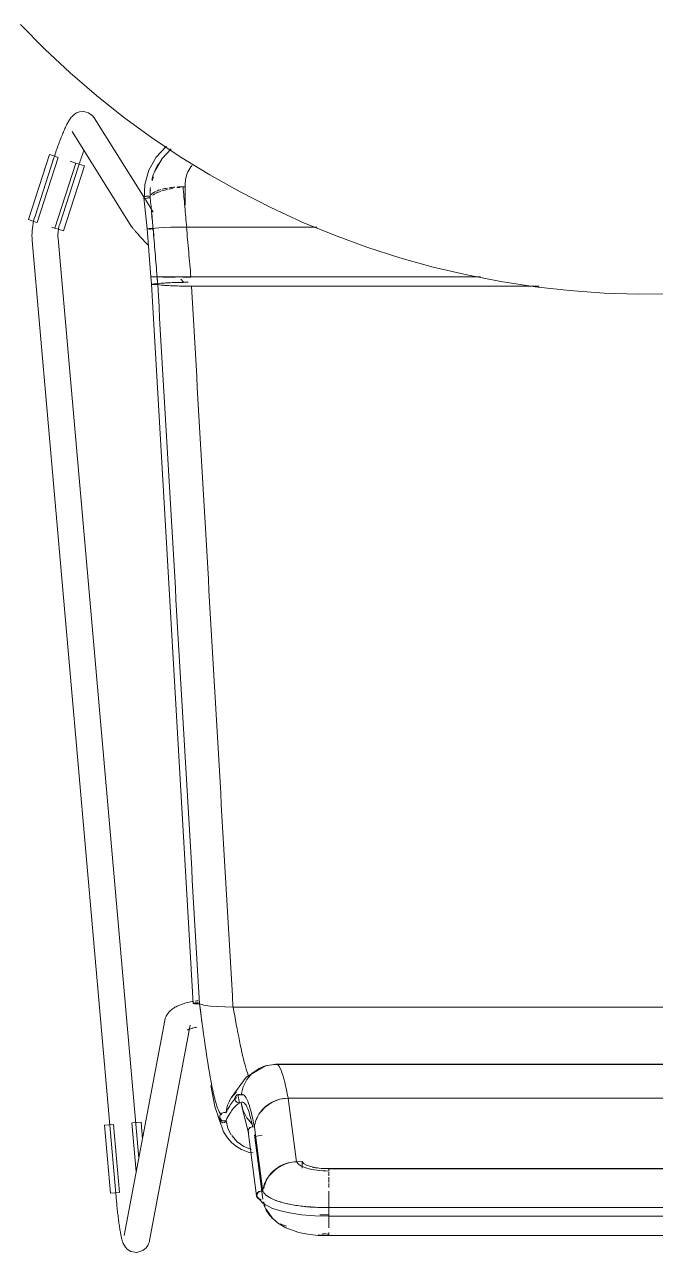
# Model space of a CAD drawing. Header units: millimetres. Extents: x 155927 to 317870, y -36033 to 97293.
# Drawn here: x 180211 to 180503, y 11464 to 12030 of the extents above; entities that cross this region are included whole.
import ezdxf

# ---------------------------------------------------------------- set-up
doc = ezdxf.new("R2010")
doc.units = ezdxf.units.MM
doc.header["$MEASUREMENT"] = 0
doc.layers.add('I-FURN', color=8, linetype='CONTINUOUS', lineweight=9)

msp = doc.modelspace()

# ---------------------------------------------------------------- linework, layer by layer
at = {"layer": 'I-FURN'}
for p, q in [((180209.43, 12030.43), (180220.68, 12019.05)), ((180220.68, 12019.05), (180232.37, 12008.14)), ((180232.37, 12008.14), (180244.5, 11997.7)), ((180244.5, 11997.7), (180257.03, 11987.76)), ((180231.8, 11986.06), (180231.56, 11985.66)), ((180232.04, 11986.45), (180231.8, 11986.06)), ((180232.29, 11986.84), (180232.04, 11986.45)), ((180232.57, 11987.23), (180232.29, 11986.84)), ((180232.88, 11987.63), (180232.57, 11987.23)), ((180233.25, 11988.06), (180232.88, 11987.63)), ((180233.72, 11988.52), (180233.25, 11988.06)), ((180234.35, 11989.04), (180233.72, 11988.52)), ((180235.26, 11989.61), (180234.35, 11989.04)), ((180236.64, 11990.13), (180235.26, 11989.61)), ((180238.61, 11990.3), (180236.64, 11990.13)), ((180240.84, 11989.71), (180238.61, 11990.3)), ((180242.57, 11988.49), (180240.84, 11989.71)), ((180242.57, 11988.49), (180243.47, 11987.37)), ((180266.5, 11950.6), (180243.47, 11987.37)), ((180257.03, 11987.76), (180269.95, 11978.32)), ((180229.22, 11980.82), (180228.98, 11980.24)), ((180229.47, 11981.38), (180229.22, 11980.82)), ((180229.71, 11981.92), (180229.47, 11981.38)), ((180229.94, 11982.45), (180229.71, 11981.92)), ((180230.18, 11982.96), (180229.94, 11982.45)), ((180230.41, 11983.45), (180230.18, 11982.96)), ((180230.64, 11983.93), (180230.41, 11983.45)), ((180230.87, 11984.38), (180230.64, 11983.93)), ((180231.1, 11984.82), (180230.87, 11984.38)), ((180231.33, 11985.25), (180231.1, 11984.82)), ((180231.56, 11985.66), (180231.33, 11985.25)), ((180233.3, 11981), (180260.6, 11937.41)), ((180226.96, 11975.08), (180226.71, 11974.38)), ((180227.22, 11975.77), (180226.96, 11975.08)), ((180227.47, 11976.45), (180227.22, 11975.77)), ((180227.73, 11977.11), (180227.47, 11976.45)), ((180227.98, 11977.77), (180227.73, 11977.11)), ((180228.23, 11978.41), (180227.98, 11977.77)), ((180228.48, 11979.03), (180228.23, 11978.41)), ((180228.73, 11979.64), (180228.48, 11979.03)), ((180228.98, 11980.24), (180228.73, 11979.64)), ((180269.95, 11978.32), (180283.24, 11969.41)), ((180213.1, 11940.39), (180222.78, 11970.4)), ((180217.14, 11939.09), (180226.83, 11969.09)), ((180222.78, 11970.4), (180224.74, 11969.77)), ((180224.74, 11969.77), (180226.71, 11969.13)), ((180224.96, 11969.3), (180224.81, 11968.84)), ((180225.2, 11970.04), (180224.96, 11969.3)), ((180225.45, 11970.78), (180225.2, 11970.04)), ((180225.7, 11971.51), (180225.45, 11970.78)), ((180225.95, 11972.24), (180225.7, 11971.51)), ((180226.2, 11972.96), (180225.95, 11972.24)), ((180226.45, 11973.68), (180226.2, 11972.96)), ((180226.71, 11974.38), (180226.45, 11973.68)), ((180237.72, 11969.55), (180237.49, 11968.88)), ((180237.96, 11970.21), (180237.72, 11969.55)), ((180238.19, 11970.85), (180237.96, 11970.21)), ((180238.43, 11971.49), (180238.19, 11970.85)), ((180238.66, 11972.11), (180238.43, 11971.49)), ((180268.71, 11963.17), (180272.1, 11969.18)), ((180272.1, 11969.18), (180276.85, 11974.33)), ((180274.79, 11968.6), (180279.05, 11973.07)), ((180283.24, 11969.41), (180296.87, 11961.03)), ((180224.81, 11968.84), (180216.1, 11942.03)), ((180234.9, 11966.49), (180225.21, 11936.48)), ((180227.51, 11938.32), (180236.22, 11965.14)), ((180229.25, 11935.18), (180238.94, 11965.18)), ((180234.8, 11966.52), (180232.32, 11967.32)), ((180235.02, 11966.45), (180236.99, 11965.81)), ((180236.33, 11965.46), (180236.22, 11965.14)), ((180236.56, 11966.16), (180236.33, 11965.46)), ((180236.79, 11966.85), (180236.56, 11966.16)), ((180237.02, 11967.53), (180236.79, 11966.85)), ((180236.99, 11965.81), (180238.94, 11965.18)), ((180237.25, 11968.21), (180237.02, 11967.53)), ((180237.49, 11968.88), (180237.25, 11968.21)), ((180271.42, 11962.77), (180274.79, 11968.6)), ((180266.84, 11956.65), (180268.71, 11963.17)), ((180296.87, 11961.03), (180310.83, 11953.21)), ((180266.55, 11949.74), (180266.84, 11956.65)), ((180284.5, 11955.53), (180285.55, 11955.53)), ((180285.49, 11956.77), (180285.49, 11947.02)), ((180310.83, 11953.21), (180325.09, 11945.96)), ((180266.43, 11950.64), (180267.85, 11936.15)), ((180270.77, 11943.78), (180267.11, 11949.64)), ((180215.77, 11940.94), (180215.48, 11939.83)), ((180216.1, 11942.03), (180215.77, 11940.94)), ((180325.09, 11945.96), (180339.62, 11939.27)), ((180215.05, 11939.76), (180213.1, 11940.39)), ((180214.78, 11935.32), (180214.72, 11934.18)), ((180214.88, 11936.46), (180214.78, 11935.32)), ((180215.04, 11937.59), (180214.88, 11936.46)), ((180215.24, 11938.72), (180215.04, 11937.59)), ((180217.02, 11939.13), (180215.05, 11939.76)), ((180215.48, 11939.83), (180215.24, 11938.72)), ((180225.11, 11936.51), (180223.95, 11936.89)), ((180227.3, 11935.81), (180225.33, 11936.44)), ((180226.74, 11934.41), (180226.8, 11935.06)), ((180226.8, 11935.06), (180226.89, 11935.72)), ((180226.89, 11935.72), (180227, 11936.37)), ((180227, 11936.37), (180227.14, 11937.02)), ((180227.14, 11937.02), (180227.31, 11937.66)), ((180229.25, 11935.18), (180227.3, 11935.81)), ((180227.31, 11937.66), (180227.5, 11938.3)), ((180227.5, 11938.3), (180227.51, 11938.32)), ((180260.6, 11937.41), (180260.82, 11937.09)), ((180260.82, 11937.09), (180261, 11936.83)), ((180261, 11936.83), (180261.17, 11936.6)), ((180261.17, 11936.6), (180261.35, 11936.38)), ((180261.35, 11936.38), (180261.53, 11936.16)), ((180261.53, 11936.16), (180261.72, 11935.93)), ((180261.72, 11935.93), (180261.92, 11935.69)), ((180261.92, 11935.69), (180262.13, 11935.43)), ((180262.13, 11935.43), (180262.36, 11935.17)), ((180262.36, 11935.17), (180262.61, 11934.89)), ((180267.92, 11936.17), (180267.85, 11936.15)), ((180267.85, 11936.15), (180267.92, 11936.12)), ((180267.86, 11936.15), (180267.92, 11936.17)), ((180267.86, 11936.15), (180269.68, 11913.94)), ((180267.92, 11936.12), (180267.86, 11936.15)), ((180268.11, 11936.2), (180267.92, 11936.17)), ((180267.92, 11936.12), (180268.1, 11936.1)), ((180268.11, 11936.1), (180267.92, 11936.12)), ((180268.1, 11936.1), (180268.4, 11936.07)), ((180268.41, 11936.22), (180268.11, 11936.2)), ((180268.11, 11936.2), (180268.41, 11936.22)), ((180268.4, 11936.07), (180268.11, 11936.1)), ((180268.4, 11936.07), (180268.78, 11936.06)), ((180268.78, 11936.06), (180268.4, 11936.07)), ((180268.79, 11936.23), (180268.41, 11936.22)), ((180268.41, 11936.22), (180268.79, 11936.23)), ((180268.78, 11936.06), (180269.23, 11936.05)), ((180269.23, 11936.05), (180268.78, 11936.06)), ((180269.24, 11936.24), (180268.79, 11936.23)), ((180268.79, 11936.23), (180269.25, 11936.24)), ((180269.23, 11936.05), (180269.72, 11936.04)), ((180269.72, 11936.04), (180269.23, 11936.05)), ((180269.73, 11936.25), (180269.24, 11936.24)), ((180269.25, 11936.24), (180269.74, 11936.25)), ((180270.23, 11936.25), (180269.73, 11936.25)), ((180269.74, 11936.25), (180270.24, 11936.25)), ((180270.22, 11936.04), (180270.69, 11936.05)), ((180270.69, 11936.05), (180270.22, 11936.04)), ((180270.7, 11936.24), (180270.23, 11936.25)), ((180270.24, 11936.25), (180270.71, 11936.24)), ((180271.59, 11936.43), (180270.7, 11936.24)), ((180270.71, 11936.24), (180271.59, 11936.43)), ((180271.59, 11936.43), (180273.31, 11936.61)), ((180273.33, 11936.61), (180271.59, 11936.43)), ((180273.33, 11936.61), (180275.77, 11936.76)), ((180275.81, 11936.76), (180273.33, 11936.61)), ((180275.8, 11936.76), (180278.84, 11936.87)), ((180278.91, 11936.88), (180275.81, 11936.76)), ((180278.9, 11936.88), (180282.35, 11936.95)), ((180282.34, 11936.95), (180278.91, 11936.88)), ((180286.2, 11936.98), (180282.44, 11936.95)), ((180282.44, 11936.95), (180286.08, 11936.98)), ((180346.32, 11936.98), (180286.2, 11936.98)), ((180286.2, 11936.98), (180346.32, 11936.98)), ((180339.62, 11939.27), (180354.42, 11933.18)), ((180214.72, 11934.18), (180214.7, 11933.04)), ((180214.7, 11933.04), (180214.73, 11931.9)), ((180214.73, 11931.9), (180214.8, 11930.76)), ((180214.8, 11930.76), (180214.81, 11930.71)), ((180214.81, 11930.71), (180253.76, 11487.39)), ((180226.7, 11933.08), (180226.71, 11933.74)), ((180226.72, 11932.42), (180226.7, 11933.08)), ((180226.71, 11933.74), (180226.74, 11934.41)), ((180226.76, 11931.76), (180226.72, 11932.42)), ((180264.06, 11507.26), (180226.76, 11931.76)), ((180262.61, 11934.89), (180262.86, 11934.59)), ((180262.86, 11934.59), (180263.14, 11934.28)), ((180263.14, 11934.28), (180263.42, 11933.96)), ((180263.42, 11933.96), (180263.73, 11933.62)), ((180263.73, 11933.62), (180264.04, 11933.27)), ((180264.04, 11933.27), (180264.37, 11932.91)), ((180264.37, 11932.91), (180264.71, 11932.53)), ((180264.71, 11932.53), (180265.07, 11932.14)), ((180265.07, 11932.14), (180265.44, 11931.74)), ((180265.44, 11931.74), (180265.82, 11931.33)), ((180265.82, 11931.33), (180266.21, 11930.9)), ((180266.21, 11930.9), (180266.61, 11930.47)), ((180266.61, 11930.47), (180267.03, 11930.02)), ((180267.03, 11930.02), (180267.45, 11929.57)), ((180267.45, 11929.57), (180267.88, 11929.11)), ((180354.42, 11933.18), (180369.44, 11927.68)), ((180267.88, 11929.11), (180268.32, 11928.63)), ((180369.44, 11927.68), (180384.67, 11922.79)), ((180384.67, 11922.79), (180400.09, 11918.51)), ((180400.09, 11918.51), (180415.66, 11914.85)), ((180269.68, 11913.94), (180269.75, 11913.95)), ((180269.74, 11913.95), (180269.68, 11913.94)), ((180269.95, 11910.59), (180269.68, 11913.94)), ((180269.75, 11913.94), (180269.68, 11913.94)), ((180269.68, 11913.94), (180269.75, 11913.94)), ((180270.23, 11913.95), (180269.93, 11913.95)), ((180269.94, 11913.95), (180270.23, 11913.95)), ((180270.23, 11913.95), (180270.61, 11913.95)), ((180270.61, 11913.95), (180270.23, 11913.95)), ((180270.62, 11913.94), (180270.23, 11913.94)), ((180270.23, 11913.94), (180270.61, 11913.94)), ((180270.61, 11913.95), (180271.06, 11913.95)), ((180271.06, 11913.95), (180270.61, 11913.95)), ((180270.61, 11913.94), (180271.07, 11913.94)), ((180271.07, 11913.94), (180270.62, 11913.94)), ((180271.06, 11913.95), (180271.55, 11913.95)), ((180271.55, 11913.95), (180271.06, 11913.95)), ((180271.56, 11913.94), (180271.07, 11913.94)), ((180271.07, 11913.94), (180271.56, 11913.94)), ((180271.55, 11913.95), (180272.05, 11913.95)), ((180272.05, 11913.95), (180271.55, 11913.95)), ((180272.06, 11913.94), (180271.56, 11913.94)), ((180271.56, 11913.94), (180272.05, 11913.94)), ((180272.05, 11913.95), (180272.52, 11913.95)), ((180272.52, 11913.95), (180272.05, 11913.95)), ((180272.05, 11913.94), (180272.52, 11913.94)), ((180272.53, 11913.94), (180272.06, 11913.94)), ((180272.52, 11913.95), (180273.41, 11913.97)), ((180273.4, 11913.97), (180272.52, 11913.95)), ((180275.15, 11913.98), (180273.4, 11913.97)), ((180273.41, 11913.97), (180275.15, 11913.98)), ((180275.18, 11913.91), (180273.42, 11913.92)), ((180273.42, 11913.92), (180275.17, 11913.91)), ((180277.65, 11913.99), (180275.15, 11913.98)), ((180275.16, 11913.98), (180277.65, 11913.99)), ((180275.17, 11913.91), (180277.67, 11913.9)), ((180277.67, 11913.9), (180275.18, 11913.91)), ((180280.79, 11914), (180277.65, 11913.99)), ((180277.66, 11913.99), (180280.79, 11914)), ((180280.8, 11913.89), (180277.67, 11913.9)), ((180277.67, 11913.9), (180280.79, 11913.89)), ((180280.79, 11914), (180284.36, 11914.01)), ((180284.36, 11914.01), (180280.79, 11914)), ((180283.45, 11912.86), (180284.92, 11911.33)), ((180288.13, 11913.88), (180284.35, 11913.88)), ((180284.35, 11913.88), (180288.13, 11913.88)), ((180284.36, 11914.01), (180288.14, 11914.01)), ((180288.14, 11914.01), (180284.36, 11914.01)), ((180288.14, 11914.01), (180421.88, 11914.01)), ((180421.88, 11914.01), (180288.14, 11914.01)), ((180415.66, 11914.85), (180431.37, 11911.82)), ((180270.02, 11910.61), (180269.96, 11910.59)), ((180269.96, 11910.59), (180289.24, 11578.68)), ((180269.96, 11910.59), (180270.02, 11910.56)), ((180270.21, 11910.64), (180270.02, 11910.61)), ((180270.02, 11910.56), (180270.21, 11910.53)), ((180270.51, 11910.66), (180270.21, 11910.64)), ((180270.21, 11910.53), (180270.5, 11910.51)), ((180270.5, 11910.51), (180270.88, 11910.49)), ((180270.89, 11910.68), (180270.51, 11910.66)), ((180270.88, 11910.49), (180271.33, 11910.48)), ((180271.34, 11910.69), (180270.89, 11910.68)), ((180271.33, 11910.48), (180271.82, 11910.47)), ((180271.83, 11910.7), (180271.34, 11910.69)), ((180271.82, 11910.47), (180272.32, 11910.48)), ((180272.33, 11910.69), (180271.83, 11910.7)), ((180272.32, 11910.48), (180272.79, 11910.49)), ((180272.8, 11910.69), (180272.33, 11910.69)), ((180272.79, 11910.49), (180273.68, 11910.28)), ((180273.7, 11910.9), (180272.8, 11910.69)), ((180273.68, 11910.28), (180275.43, 11910.08)), ((180275.45, 11911.09), (180273.7, 11910.9)), ((180275.43, 11910.08), (180277.93, 11909.92)), ((180277.95, 11911.25), (180275.45, 11911.09)), ((180277.93, 11909.92), (180281.06, 11909.8)), ((180281.07, 11911.37), (180277.95, 11911.25)), ((180281.06, 11909.8), (180284.62, 11909.72)), ((180284.62, 11911.45), (180281.07, 11911.37)), ((180286.87, 11911.47), (180284.62, 11911.45)), ((180284.62, 11909.72), (180288.41, 11909.69)), ((180288.41, 11909.69), (180448.98, 11909.69)), ((180448.98, 11909.69), (180288.41, 11909.69)), ((180431.37, 11911.82), (180447.19, 11909.41)), ((180447.19, 11909.41), (180463.09, 11907.64)), ((180463.09, 11907.64), (180479.05, 11906.51)), ((180479.05, 11906.51), (180495.04, 11906.02)), ((180495.04, 11906.02), (180511.04, 11906.17)), ((180282.98, 11577.89), (180283.56, 11578.11)), ((180283.56, 11578.11), (180284.16, 11578.32)), ((180284.16, 11578.32), (180284.76, 11578.51)), ((180284.76, 11578.51), (180285.38, 11578.69)), ((180285.38, 11578.69), (180286.01, 11578.87)), ((180286.01, 11578.87), (180286.65, 11579.03)), ((180286.65, 11579.03), (180287.31, 11579.18)), ((180287.31, 11579.18), (180287.97, 11579.32)), ((180287.97, 11579.32), (180288.65, 11579.46)), ((180288.65, 11579.46), (180289.35, 11579.58)), ((180289.24, 11578.68), (180289.3, 11578.73)), ((180289.31, 11578.62), (180289.24, 11578.68)), ((180289.31, 11578.73), (180289.25, 11578.68)), ((180289.25, 11578.68), (180289.32, 11578.62)), ((180289.3, 11578.73), (180289.49, 11578.78)), ((180289.49, 11578.78), (180289.31, 11578.73)), ((180289.51, 11578.57), (180289.31, 11578.62)), ((180289.32, 11578.62), (180289.51, 11578.57)), ((180289.78, 11578.82), (180289.49, 11578.78)), ((180289.49, 11578.78), (180289.78, 11578.82)), ((180289.51, 11578.57), (180289.81, 11578.53)), ((180289.81, 11578.53), (180289.51, 11578.57)), ((180290.16, 11578.86), (180289.78, 11578.82)), ((180289.78, 11578.82), (180290.16, 11578.86)), ((180289.81, 11578.53), (180290.19, 11578.5)), ((180290.19, 11578.5), (180289.81, 11578.53)), ((180290.05, 11579.7), (180290.77, 11579.81)), ((180290.61, 11578.88), (180290.16, 11578.86)), ((180290.16, 11578.86), (180290.61, 11578.88)), ((180290.19, 11578.5), (180290.65, 11578.47)), ((180290.65, 11578.47), (180290.19, 11578.5)), ((180291.1, 11578.89), (180290.61, 11578.88)), ((180290.61, 11578.88), (180291.1, 11578.89)), ((180290.65, 11578.47), (180291.14, 11578.47)), ((180291.14, 11578.47), (180290.65, 11578.47)), ((180290.77, 11579.81), (180291.49, 11579.91)), ((180291.6, 11578.89), (180291.1, 11578.89)), ((180291.1, 11578.89), (180291.6, 11578.89)), ((180291.14, 11578.47), (180291.64, 11578.47)), ((180291.64, 11578.47), (180291.14, 11578.47)), ((180291.64, 11578.47), (180292.11, 11578.49)), ((180292.11, 11578.49), (180291.64, 11578.47)), ((180293.01, 11578.09), (180292.11, 11578.49)), ((180292.11, 11578.49), (180293.01, 11578.09)), ((180294.75, 11577.72), (180293.01, 11578.09)), ((180293.01, 11578.09), (180294.76, 11577.72)), ((180276.31, 11571.82), (180276.67, 11572.71)), ((180276.67, 11572.71), (180277.11, 11573.5)), ((180277.11, 11573.5), (180277.59, 11574.19)), ((180277.59, 11574.19), (180278.1, 11574.79)), ((180278.1, 11574.79), (180278.63, 11575.31)), ((180278.63, 11575.31), (180279.16, 11575.76)), ((180279.16, 11575.76), (180279.69, 11576.16)), ((180279.69, 11576.16), (180280.22, 11576.52)), ((180280.22, 11576.52), (180280.76, 11576.84)), ((180280.76, 11576.84), (180281.3, 11577.13)), ((180281.3, 11577.13), (180281.85, 11577.4)), ((180281.85, 11577.4), (180282.41, 11577.66)), ((180282.41, 11577.66), (180282.98, 11577.89)), ((180297.22, 11577.41), (180294.76, 11577.72)), ((180294.76, 11577.72), (180297.25, 11577.41)), ((180300.31, 11577.17), (180297.25, 11577.41)), ((180297.25, 11577.41), (180300.36, 11577.17)), ((180303.83, 11577.02), (180300.35, 11577.17)), ((180300.36, 11577.17), (180303.89, 11577.02)), ((180307.58, 11576.96), (180303.89, 11577.02)), ((180303.89, 11577.02), (180307.66, 11576.96)), ((180307.66, 11576.96), (180691.06, 11576.96)), ((180691.06, 11576.96), (180307.66, 11576.96)), ((180276.05, 11570.83), (180257.24, 11471.54)), ((180269.03, 11469.3), (180287.84, 11568.6)), ((180276.05, 11570.83), (180276.31, 11571.82)), ((180287.15, 11566.63), (180287.39, 11566.73)), ((180287.39, 11566.73), (180287.65, 11566.83)), ((180287.65, 11566.83), (180287.96, 11566.94)), ((180287.96, 11566.94), (180288.29, 11567.04)), ((180288.29, 11567.04), (180288.66, 11567.15)), ((180288.66, 11567.15), (180289.05, 11567.26)), ((180289.05, 11567.26), (180289.47, 11567.37)), ((180289.47, 11567.37), (180289.92, 11567.47)), ((180289.92, 11567.47), (180290.39, 11567.57)), ((180290.39, 11567.57), (180290.88, 11567.67)), ((180286.62, 11566.37), (180286.65, 11566.38)), ((180286.65, 11566.38), (180286.72, 11566.42)), ((180286.72, 11566.42), (180286.81, 11566.47)), ((180286.81, 11566.47), (180286.96, 11566.55)), ((180286.96, 11566.55), (180287.15, 11566.63)), ((180322.32, 11549.74), (180313.66, 11544.63)), ((180322.47, 11549.81), (180319.29, 11548.44)), ((180319.61, 11548.61), (180323.18, 11549.98)), ((180323.18, 11549.98), (180319.61, 11548.62)), ((180327.51, 11550.61), (180322.47, 11549.81)), ((180326.97, 11550.46), (180323.18, 11549.98)), ((180323.18, 11549.98), (180326.97, 11550.45)), ((180326.97, 11550.46), (180671.75, 11550.46)), ((180671.75, 11550.46), (180326.97, 11550.46)), ((180366.41, 11550.61), (180327.5, 11550.61)), ((180671.21, 11550.61), (180366.41, 11550.61)), ((180313.66, 11544.63), (180306.68, 11535.09)), ((180316.47, 11546.45), (180313.96, 11543.58)), ((180313.97, 11543.57), (180316.47, 11546.44)), ((180319.61, 11548.62), (180316.47, 11546.45)), ((180316.47, 11546.44), (180319.61, 11548.61)), ((180297.35, 11540.76), (180299.25, 11531.1)), ((180312.21, 11540.18), (180311.32, 11536.47)), ((180313.96, 11543.58), (180312.21, 11540.18)), ((180312.21, 11540.18), (180313.97, 11543.57)), ((180306.73, 11535.01), (180305.09, 11531.69)), ((180305.1, 11531.69), (180306.74, 11535.01)), ((180306.68, 11535.09), (180305.79, 11533.34)), ((180309.13, 11537.85), (180306.73, 11535.01)), ((180306.74, 11535.01), (180309.13, 11537.85)), ((180308.54, 11535.2), (180308.47, 11534.71)), ((180308.47, 11534.71), (180308.54, 11534.22)), ((180308.48, 11534.71), (180308.54, 11535.2)), ((180308.54, 11534.22), (180308.48, 11534.71)), ((180308.54, 11535.2), (180308.73, 11535.66)), ((180308.73, 11535.66), (180308.54, 11535.2)), ((180308.73, 11533.76), (180308.54, 11534.22)), ((180308.54, 11534.22), (180308.73, 11533.76)), ((180308.73, 11535.66), (180309.03, 11536.07)), ((180309.02, 11536.07), (180308.73, 11535.66)), ((180309.03, 11533.36), (180308.73, 11533.76)), ((180308.73, 11533.76), (180309.02, 11533.36)), ((180309.41, 11536.38), (180309.02, 11536.07)), ((180309.02, 11533.36), (180309.41, 11533.04)), ((180309.03, 11536.07), (180309.41, 11536.38)), ((180309.41, 11533.05), (180309.03, 11533.36)), ((180309.41, 11536.38), (180309.86, 11536.58)), ((180309.86, 11536.58), (180309.41, 11536.38)), ((180309.86, 11532.84), (180309.41, 11533.05)), ((180309.41, 11533.04), (180309.86, 11532.84)), ((180312.38, 11536.48), (180309.5, 11536.43)), ((180309.8, 11536.57), (180310.64, 11532.68)), ((180310.35, 11536.67), (180309.86, 11536.58)), ((180309.86, 11536.58), (180310.35, 11536.66)), ((180310.35, 11532.76), (180309.86, 11532.84)), ((180309.86, 11532.84), (180310.35, 11532.76)), ((180310.85, 11536.63), (180310.35, 11536.67)), ((180310.35, 11536.66), (180310.85, 11536.63)), ((180310.85, 11532.8), (180310.35, 11532.76)), ((180310.35, 11532.76), (180310.85, 11532.8)), ((180310.85, 11536.63), (180311.32, 11536.46)), ((180311.32, 11536.47), (180310.85, 11536.63)), ((180311.32, 11532.96), (180310.85, 11532.8)), ((180310.85, 11532.8), (180311.32, 11532.96)), ((180311.32, 11532.96), (180312.21, 11529.25)), ((180311.67, 11531.11), (180311.35, 11532.98)), ((180325.69, 11533.06), (180322.57, 11530.99)), ((180329.23, 11534.38), (180325.69, 11533.06)), ((180333, 11534.86), (180329.23, 11534.38)), ((180336.86, 11505.58), (180333, 11534.86)), ((180333, 11534.86), (180665.72, 11534.86)), ((180665.72, 11534.86), (180333, 11534.86)), ((180299.25, 11531.1), (180303.24, 11519.38)), ((180301.54, 11526.78), (180301.73, 11527.24)), ((180301.72, 11527.24), (180301.54, 11526.78)), ((180302.01, 11527.64), (180301.72, 11527.24)), ((180301.73, 11527.24), (180302.01, 11527.64)), ((180302.01, 11527.64), (180302.39, 11527.96)), ((180302.39, 11527.96), (180302.01, 11527.64)), ((180302.39, 11527.96), (180302.84, 11528.17)), ((180302.84, 11528.17), (180302.39, 11527.96)), ((180302.84, 11528.17), (180303.33, 11528.26)), ((180303.33, 11528.26), (180302.84, 11528.17)), ((180303.33, 11528.26), (180303.83, 11528.23)), ((180303.83, 11528.23), (180303.33, 11528.26)), ((180303.83, 11528.23), (180304.31, 11528.08)), ((180304.31, 11528.08), (180303.83, 11528.23)), ((180304.31, 11528.08), (180305.1, 11531.69)), ((180305.09, 11531.69), (180304.31, 11528.08)), ((180314.64, 11519.5), (180311.67, 11531.11)), ((180312.21, 11529.25), (180313.96, 11525.85)), ((180322.57, 11530.99), (180320.09, 11528.25)), ((180248.18, 11522.41), (180250.23, 11522.59)), ((180250.94, 11491), (180248.18, 11522.41)), ((180250.23, 11522.59), (180252.29, 11522.77)), ((180255.18, 11491.37), (180252.42, 11522.78)), ((180260.86, 11523.52), (180262.85, 11500.92)), ((180260.99, 11523.53), (180263.05, 11523.71)), ((180263.05, 11523.71), (180265.09, 11523.89)), ((180265.79, 11516), (180265.09, 11523.89)), ((180301.48, 11526.29), (180301.54, 11526.78)), ((180301.54, 11526.78), (180301.48, 11526.29)), ((180301.56, 11525.81), (180301.48, 11526.29)), ((180301.48, 11526.29), (180301.55, 11525.81)), ((180301.55, 11525.81), (180301.75, 11525.35)), ((180301.75, 11525.36), (180301.56, 11525.81)), ((180302.05, 11524.96), (180301.75, 11525.36)), ((180301.75, 11525.35), (180302.05, 11524.96)), ((180302.44, 11524.65), (180302.05, 11524.96)), ((180302.05, 11524.96), (180302.44, 11524.65)), ((180302.9, 11524.46), (180302.44, 11524.65)), ((180302.44, 11524.65), (180302.89, 11524.46)), ((180302.89, 11524.46), (180303.39, 11524.38)), ((180303.39, 11524.38), (180302.9, 11524.46)), ((180303.89, 11524.43), (180303.39, 11524.38)), ((180303.39, 11524.38), (180303.89, 11524.42)), ((180304.36, 11524.59), (180303.89, 11524.43)), ((180303.89, 11524.42), (180304.36, 11524.59)), ((180304.36, 11524.59), (180305.26, 11520.96)), ((180313.96, 11525.85), (180316.47, 11522.98)), ((180315.55, 11521.4), (180315.16, 11521.1)), ((180316, 11521.6), (180315.55, 11521.4)), ((180316.49, 11521.67), (180316, 11521.6)), ((180316.99, 11521.64), (180316.49, 11521.67)), ((180321.3, 11491.78), (180317.46, 11521.48)), ((180303.24, 11519.38), (180305.06, 11516.56)), ((180305.06, 11516.56), (180307.05, 11514.32)), ((180305.26, 11520.96), (180306.73, 11518.05)), ((180307, 11517.64), (180309.48, 11514.81)), ((180314.68, 11520.28), (180314.61, 11519.81)), ((180314.61, 11519.81), (180314.68, 11519.34)), ((180314.63, 11519.58), (180318.48, 11489.8)), ((180314.87, 11520.72), (180314.68, 11520.28)), ((180314.68, 11519.34), (180314.87, 11518.9)), ((180315.16, 11521.1), (180314.87, 11520.72)), ((180317.48, 11517.93), (180321.32, 11488.24)), ((180317.6, 11517.15), (180321.09, 11517.84)), ((180307.05, 11514.32), (180309.22, 11512.54)), ((180309.22, 11512.54), (180311.49, 11511.2)), ((180309.48, 11514.81), (180312.57, 11512.64)), ((180311.49, 11511.2), (180315.09, 11509.9)), ((180312.57, 11512.64), (180316.08, 11511.24)), ((180315.09, 11509.9), (180316.86, 11509.67)), ((180339.58, 11505.65), (180336.86, 11505.58)), ((180339.58, 11505.65), (180339.58, 11502.64)), ((180340.22, 11504.79), (180339.58, 11505.65)), ((180339.58, 11505.63), (180339.58, 11502.64)), ((180341.57, 11504), (180340.22, 11504.79)), ((180343.55, 11503.33), (180341.57, 11504)), ((180346.05, 11502.82), (180343.55, 11503.33)), ((180348.9, 11502.5), (180346.05, 11502.82)), ((180351.93, 11502.39), (180348.9, 11502.5)), ((180646.79, 11502.39), (180351.93, 11502.39)), ((180351.93, 11502.33), (180646.79, 11502.33)), ((180351.93, 11499.2), (180351.93, 11500.8)), ((180351.93, 11499.15), (180351.93, 11499)), ((180321.17, 11489.43), (180320.55, 11494.21)), ((180351.93, 11496.02), (180351.93, 11498.48)), ((180351.93, 11493.65), (180351.93, 11495.49)), ((180252.99, 11491.17), (180250.94, 11491)), ((180255.05, 11491.36), (180252.99, 11491.17)), ((180253.77, 11487.23), (180253.76, 11487.39)), ((180321.39, 11486.4), (180318.84, 11489.3)), ((180327.26, 11487.76), (180330.7, 11486.66)), ((180351.93, 11488.47), (180351.93, 11492.03)), ((180351.93, 11488.27), (180351.93, 11484.46)), ((180351.93, 11484.46), (180351.93, 11488.27)), ((180253.84, 11486.48), (180253.77, 11487.23)), ((180253.91, 11485.73), (180253.84, 11486.48)), ((180253.98, 11484.98), (180253.91, 11485.73)), ((180254.06, 11484.24), (180253.98, 11484.98)), ((180254.13, 11483.5), (180254.06, 11484.24)), ((180254.21, 11482.76), (180254.13, 11483.5)), ((180254.29, 11482.04), (180254.21, 11482.76)), ((180254.37, 11481.32), (180254.29, 11482.04)), ((180325.5, 11484.22), (180321.39, 11486.4)), ((180322.96, 11483.61), (180322.86, 11483.81)), ((180325.64, 11479.71), (180322.96, 11483.61)), ((180328.96, 11483.05), (180325.5, 11484.22)), ((180333.65, 11481.95), (180328.96, 11483.05)), ((180330.7, 11486.66), (180335.13, 11485.69)), ((180339.27, 11481.11), (180333.65, 11481.95)), ((180335.13, 11485.69), (180339.15, 11485.1)), ((180339.15, 11485.1), (180345.71, 11484.57)), ((180345.71, 11484.57), (180351.93, 11484.49)), ((180646.79, 11484.49), (180351.93, 11484.49)), ((180351.93, 11480.53), (180351.93, 11484.48)), ((180351.93, 11484.48), (180351.93, 11484.38)), ((180351.93, 11484.38), (180351.93, 11484.16)), ((180351.93, 11484.16), (180351.93, 11483.82)), ((180351.93, 11483.82), (180351.93, 11483.41)), ((180351.93, 11483.41), (180351.93, 11482.93)), ((180351.93, 11482.93), (180351.93, 11482.43)), ((180351.93, 11482.43), (180351.93, 11481.94)), ((180351.93, 11481.94), (180351.93, 11481.49)), ((180254.45, 11480.61), (180254.37, 11481.32)), ((180254.54, 11479.91), (180254.45, 11480.61)), ((180254.62, 11479.22), (180254.54, 11479.91)), ((180254.71, 11478.55), (180254.62, 11479.22)), ((180254.8, 11477.88), (180254.71, 11478.55)), ((180254.89, 11477.24), (180254.8, 11477.88)), ((180254.98, 11476.6), (180254.89, 11477.24)), ((180255.07, 11475.98), (180254.98, 11476.6)), ((180255.16, 11475.38), (180255.07, 11475.98)), ((180328.12, 11477.42), (180325.64, 11479.71)), ((180332, 11475.03), (180328.12, 11477.42)), ((180345.39, 11480.62), (180339.27, 11481.11)), ((180351.93, 11480.53), (180345.39, 11480.62)), ((180351.93, 11481.49), (180351.93, 11481.1)), ((180351.93, 11481.1), (180351.93, 11480.79)), ((180351.93, 11480.79), (180351.93, 11480.6)), ((180351.93, 11480.77), (180351.93, 11477.75)), ((180351.93, 11477.76), (180351.93, 11480.77)), ((180351.93, 11480.6), (180351.93, 11480.53)), ((180351.93, 11480.53), (180646.79, 11480.53)), ((180351.93, 11475.01), (180351.93, 11477.59)), ((180255.25, 11474.79), (180255.16, 11475.38)), ((180255.34, 11474.22), (180255.25, 11474.79)), ((180255.44, 11473.67), (180255.34, 11474.22)), ((180255.53, 11473.14), (180255.44, 11473.67)), ((180255.62, 11472.63), (180255.53, 11473.14)), ((180255.72, 11472.13), (180255.62, 11472.63)), ((180255.81, 11471.65), (180255.72, 11472.13)), ((180255.91, 11471.19), (180255.81, 11471.65)), ((180256.01, 11470.75), (180255.91, 11471.19)), ((180256.11, 11470.32), (180256.01, 11470.75)), ((180256.21, 11469.91), (180256.11, 11470.32)), ((180338.05, 11472.9), (180332, 11475.03)), ((180342.08, 11472.11), (180338.05, 11472.9)), ((180346.9, 11471.6), (180342.08, 11472.11)), ((180351.93, 11471.49), (180346.9, 11471.6)), ((180351.93, 11471.51), (180351.93, 11472.98)), ((180351.93, 11471.66), (180351.93, 11471.49)), ((180351.93, 11471.49), (180646.79, 11471.49)), ((180256.32, 11469.51), (180256.21, 11469.91)), ((180256.44, 11469.11), (180256.32, 11469.51)), ((180256.56, 11468.72), (180256.44, 11469.11)), ((180256.7, 11468.31), (180256.56, 11468.72)), ((180256.87, 11467.88), (180256.7, 11468.31)), ((180257.09, 11467.41), (180256.87, 11467.88)), ((180257.39, 11466.85), (180257.09, 11467.41)), ((180257.87, 11466.15), (180257.39, 11466.85)), ((180258.73, 11465.24), (180257.87, 11466.15)), ((180260.38, 11464.2), (180258.73, 11465.24)), ((180265.89, 11464.55), (180267.47, 11465.87)), ((180267.47, 11465.87), (180268.21, 11466.95)), ((180268.21, 11466.95), (180268.59, 11467.75)), ((180268.59, 11467.75), (180268.8, 11468.37)), ((180268.8, 11468.37), (180268.94, 11468.89)), ((180268.94, 11468.89), (180269.03, 11469.3)), ((180263.14, 11463.71), (180260.38, 11464.2)), ((180265.89, 11464.55), (180263.14, 11463.71))]:
    msp.add_line(p, q, dxfattribs=at)
for centre, major_axis, ratio, start_param, end_param in [((180333.13, 11519.79), (-15.78, 0), 0.955139, 4.720632, 5.68731), ((180333.13, 11519.79), (-15.78, 0), 0.955139, 5.687432, 5.928979), ((180316.58, 11519.81), (-1.96, 0), 0.955139, 4.501447, 6.790779), ((180333.13, 11519.79), (-15.78, 0), 0.955139, 5.929149, 6.170649), ((180351.93, 11487.24), (0, -15.75), 0.000004, 3.431839, 3.614078), ((180351.93, 11475.77), (-12.4, 0), 0.287441, 1.332781, 1.570796)]:
    msp.add_ellipse(centre, major_axis=major_axis, ratio=ratio, start_param=start_param, end_param=end_param, dxfattribs=at)
for points, knots in [([(180270.04, 11958.61), (180270.48, 11960.43), (180271.41, 11963.13), (180272.84, 11965.59), (180273.37, 11966.39)], [-0.8027364, -0.8027364, -0.8027364, -0.8027364, -0.6666667, -0.5975811, -0.5975811, -0.5975811, -0.5975811]), ([(180285.55, 11955.53), (180285.33, 11957.91), (180285.96, 11961.52), (180287.89, 11964.51), (180288.66, 11965.42)], [0, 0, 0, 0, 0.3333333, 0.5, 0.5, 0.5, 0.5]), ([(180266.48, 11950.79), (180266.5, 11950.81), (180266.54, 11950.86), (180266.65, 11950.93), (180266.84, 11951.03), (180267.16, 11951.13), (180267.56, 11951.21), (180267.91, 11951.24), (180268.29, 11951.26), (180268.7, 11951.26), (180269.03, 11951.22), (180269.18, 11951.2)], [0.5555556, 0.5555556, 0.5555556, 0.5555556, 0.5833333, 0.6180556, 0.6527778, 0.7222222, 0.7916667, 0.8263889, 0.8611111, 0.9305556, 0.9893711, 0.9893711, 0.9893711, 0.9893711]), ([(180269.37, 11950.46), (180269.15, 11950.47), (180268.66, 11950.46), (180267.91, 11950.38), (180267.24, 11950.23), (180266.81, 11950.05), (180266.65, 11949.93), (180266.61, 11949.89)], [-1, -1, -1, -1, -0.90625, -0.8125, -0.71875, -0.625, -0.5625, -0.5625, -0.5625, -0.5625]), ([(180269.95, 11910.59), (180269.95, 11910.6), (180270.09, 11910.63), (180270.49, 11910.66), (180270.87, 11910.68), (180271.33, 11910.69), (180271.83, 11910.7), (180272.33, 11910.7), (180272.65, 11910.69), (180272.8, 11910.69)], [-0.5, -0.5, -0.5, -0.5, -0.375, -0.3125, -0.25, -0.1875, -0.125, -0.0625, 0, 0, 0, 0]), ([(180272.79, 11910.49), (180272.56, 11910.48), (180272.07, 11910.47), (180271.44, 11910.48), (180270.98, 11910.49), (180270.57, 11910.5), (180270.11, 11910.53), (180269.95, 11910.57), (180269.95, 11910.59)], [-1, -1, -1, -1, -0.90625, -0.8125, -0.765625, -0.71875, -0.625, -0.501507, -0.501507, -0.501507, -0.501507]), ([(180288.41, 11909.69), (180287.13, 11909.69), (180284.58, 11909.71), (180280.98, 11909.79), (180277.81, 11909.91), (180274.45, 11910.13), (180273.07, 11910.34), (180272.79, 11910.49)], [-1, -1, -1, -1, -0.833333, -0.666667, -0.5, -0.333333, 0, 0, 0, 0]), ([(180272.8, 11910.69), (180273.09, 11910.83), (180274.48, 11911.04), (180277.83, 11911.26), (180280.99, 11911.38), (180284.1, 11911.45), (180286.11, 11911.47), (180286.87, 11911.48)], [-1, -1, -1, -1, -0.6666667, -0.5, -0.3333333, -0.1666667, -0.0664381, -0.0664381, -0.0664381, -0.0664381]), ([(180292.11, 11578.49), (180293.13, 11570.94), (180295.16, 11555.72), (180298.21, 11537.29), (180300.65, 11528.99), (180302.07, 11527.39), (180302.48, 11527.19)], [0, 0, 0, 0, 0.25, 0.5, 0.75, 0.8499412, 0.8499412, 0.8499412, 0.8499412]), ([(180314.96, 11544.69), (180314.47, 11545.83), (180313.01, 11550.08), (180310.58, 11560.79), (180308.63, 11571.57), (180307.66, 11576.96)], [0.375, 0.375, 0.375, 0.375, 0.5, 0.75, 1, 1, 1, 1]), ([(180333, 11534.86), (180332, 11540.59), (180330.17, 11548.23), (180328.33, 11550.61), (180327.51, 11550.61)], [0, 0, 0, 0, 0.5, 0.9107154, 0.9107154, 0.9107154, 0.9107154]), ([(180304.31, 11528.08), (180305.48, 11530.48), (180307.1, 11533.14), (180308.73, 11534.81), (180309.19, 11535.21)], [0, 0, 0, 0, 0.5, 0.696307, 0.696307, 0.696307, 0.696307]), ([(180304.36, 11524.59), (180305.52, 11526.99), (180307.61, 11530.42), (180309.7, 11532.21), (180310.64, 11532.68)], [0, 0, 0, 0, 0.5, 0.9025379, 0.9025379, 0.9025379, 0.9025379]), ([(180311.32, 11532.96), (180312.34, 11533.51), (180314.16, 11531.77), (180315.97, 11525.29), (180316.76, 11521.57)], [0, 0, 0, 0, 0.5, 0.8877852, 0.8877852, 0.8877852, 0.8877852]), ([(180300.51, 11527.01), (180300.77, 11526.29), (180302.05, 11523.27), (180303.33, 11523.03), (180304.36, 11524.59)], [0.6866019, 0.6866019, 0.6866019, 0.6866019, 0.75, 1, 1, 1, 1]), ([(180324.5, 11499.16), (180325.89, 11501), (180328.71, 11503.31), (180332.09, 11504.79), (180333.33, 11505.03)], [-0.6390766, -0.6390766, -0.6390766, -0.6390766, -0.3333333, -0.1666667, -0.1666667, -0.1666667, -0.1666667]), ([(180321.3, 11491.78), (180321.16, 11491.84), (180320.95, 11491.91), (180320.66, 11491.95), (180320.38, 11491.97), (180320.08, 11491.93), (180319.79, 11491.85), (180319.52, 11491.74), (180319.21, 11491.54), (180318.89, 11491.23), (180318.65, 11490.86), (180318.52, 11490.51), (180318.47, 11490.19), (180318.47, 11489.92), (180318.5, 11489.66), (180318.57, 11489.41), (180318.69, 11489.16), (180318.88, 11488.86), (180319.2, 11488.55), (180319.6, 11488.34), (180319.95, 11488.24), (180320.21, 11488.2), (180320.37, 11488.2), (180320.45, 11488.2)], [0, 0, 0, 0, 0.0555556, 0.0833333, 0.1111111, 0.1666667, 0.1944444, 0.2222222, 0.2777778, 0.3333333, 0.3888889, 0.4444444, 0.4791667, 0.5138889, 0.5486111, 0.5833333, 0.6180556, 0.6527778, 0.7222222, 0.7916667, 0.8263889, 0.8611111, 0.8888889, 0.8888889, 0.8888889, 0.8888889]), ([(180320.54, 11488.21), (180320.37, 11488.22), (180320.08, 11488.26), (180319.7, 11488.4), (180319.29, 11488.66), (180318.83, 11489.18), (180318.58, 11490.04), (180318.81, 11490.83), (180319.2, 11491.36), (180319.59, 11491.68), (180319.89, 11491.82), (180320.05, 11491.87)], [-0.875, -0.875, -0.875, -0.875, -0.8125, -0.765625, -0.71875, -0.625, -0.5, -0.375, -0.3125, -0.25, -0.1875, -0.1875, -0.1875, -0.1875]), ([(180321.51, 11487.12), (180321.67, 11486.36), (180322.24, 11484.45), (180323.8, 11481.59), (180325.8, 11479.41), (180327.19, 11478.4), (180327.59, 11478.13)], [0.0592823, 0.0592823, 0.0592823, 0.0592823, 0.1666667, 0.3333333, 0.5, 0.565028, 0.565028, 0.565028, 0.565028])]:
    msp.add_open_spline(points, degree=3, knots=knots, dxfattribs=at)
for points in [[(180270.79, 11960.19), (180270.58, 11959.61), (180270.43, 11959.02), (180270.32, 11958.43)], [(180269.27, 11951.19), (180269.41, 11951.59), (180269.98, 11952.34), (180271.12, 11953.04), (180271.81, 11953.36)], [(180269.3, 11952.73), (180269.31, 11953.55), (180269.35, 11954.38), (180269.43, 11955.2)], [(180269.41, 11953.97), (180269.35, 11953.32), (180269.34, 11952.67), (180269.35, 11952.02)], [(180271.85, 11952.5), (180271.21, 11952.19), (180270.82, 11951.87), (180270.49, 11951.55)], [(180274.27, 11953.47), (180273.46, 11953.2), (180272.65, 11952.92), (180272.1, 11952.62)], [(180272.27, 11953.56), (180272.85, 11953.81), (180273.51, 11954.04), (180274.25, 11954.25)], [(180277.31, 11954.31), (180276.39, 11954.1), (180275.45, 11953.87), (180274.6, 11953.62)], [(180274.92, 11954.43), (180275.66, 11954.62), (180276.46, 11954.77), (180277.3, 11954.93)], [(180279.97, 11954.85), (180279.29, 11954.73), (180278.64, 11954.6), (180277.98, 11954.46)], [(180278.15, 11955.06), (180279, 11955.18), (180279.87, 11955.3), (180280.78, 11955.36)], [(180283.09, 11955.29), (180282.61, 11955.24), (180282.14, 11955.18), (180281.68, 11955.11)], [(180281.71, 11955.43), (180282.62, 11955.49), (180283.55, 11955.52), (180284.5, 11955.53)], [(180284.5, 11955.53), (180284.76, 11952.5), (180285.3, 11946.36), (180285.89, 11940.11), (180286.2, 11936.98)], [(180285.55, 11955.53), (180285.5, 11956.03), (180285.48, 11956.54), (180285.49, 11957.05)], [(180269.27, 11951.19), (180269.51, 11948.75), (180269.98, 11943.8), (180270.46, 11938.76), (180270.7, 11936.24)], [(180269.98, 11943.14), (180270.22, 11940.79), (180270.45, 11938.43), (180270.69, 11936.05)], [(180271.6, 11925.1), (180271.3, 11928.76), (180270.99, 11932.41), (180270.69, 11936.05)], [(180272.52, 11913.95), (180272.22, 11917.67), (180271.61, 11925.11), (180271.01, 11932.53), (180270.71, 11936.24)], [(180287.11, 11925.5), (180286.77, 11929.33), (180286.42, 11933.15), (180286.08, 11936.98)], [(180288.14, 11914.01), (180287.8, 11917.84), (180287.46, 11921.67), (180287.11, 11925.5)], [(180272, 11920.26), (180271.97, 11920.67), (180271.93, 11921.08), (180271.9, 11921.49)], [(180272.52, 11913.95), (180272.56, 11913.37), (180272.65, 11912.22), (180272.74, 11911.06), (180272.79, 11910.49)], [(180272.53, 11913.94), (180272.57, 11913.4), (180272.66, 11912.31), (180272.75, 11911.23), (180272.8, 11910.69)], [(180292.11, 11578.49), (180288.89, 11633.72), (180282.45, 11744.32), (180276.01, 11855.08), (180272.79, 11910.49)], [(180297.99, 11743.2), (180294.8, 11798.66), (180291.6, 11854.17), (180288.41, 11909.69)], [(180307.58, 11576.96), (180304.39, 11632.32), (180301.19, 11687.74), (180297.99, 11743.2)], [(180292.13, 11578.48), (180292.51, 11575.42), (180292.9, 11572.32), (180293.29, 11569.27)], [(180327.5, 11550.61), (180327.33, 11550.61), (180327.15, 11550.56), (180326.97, 11550.45)], [(180311.32, 11536.46), (180312.34, 11537.01), (180314.39, 11535.05), (180316.43, 11526.98), (180317.46, 11521.48)], [(180336.86, 11505.58), (180335.57, 11505.54), (180333.07, 11505.18), (180329.47, 11503.77), (180326.32, 11501.58), (180323.79, 11498.74), (180322.03, 11495.4), (180321.45, 11493.02), (180321.3, 11491.78)], [(180351.93, 11501.27), (180348.15, 11501.32), (180340.75, 11502.29), (180337.37, 11504.46), (180337.11, 11505.57)], [(180344.23, 11503.11), (180346.18, 11502.67), (180348.62, 11502.44), (180351.1, 11502.35)], [(180321.76, 11493.3), (180322.07, 11494.68), (180322.58, 11496.05), (180323.27, 11497.31)], [(180320.54, 11491.96), (180320.71, 11491.97), (180320.88, 11491.97), (180321.03, 11491.94)], [(180351.93, 11484.46), (180349.59, 11484.42), (180344.94, 11484.49), (180338.08, 11485.12), (180331.94, 11486.23), (180326.87, 11487.76), (180323.17, 11489.66), (180321.86, 11491.06), (180321.5, 11491.79)], [(180322.39, 11484.9), (180322.14, 11485.53), (180321.98, 11486.18), (180321.84, 11486.84)], [(180329.55, 11476.97), (180330.44, 11476.54), (180331.36, 11476.14), (180332.32, 11475.9)], [(180351.93, 11481.06), (180350.5, 11481.04), (180349.08, 11481.04), (180347.67, 11481.08)], [(180351.93, 11471.58), (180350.22, 11471.58), (180348.55, 11471.65), (180346.96, 11471.8)]]:
    msp.add_open_spline(points, degree=3, dxfattribs=at)

doc.saveas('drawing.dxf')
